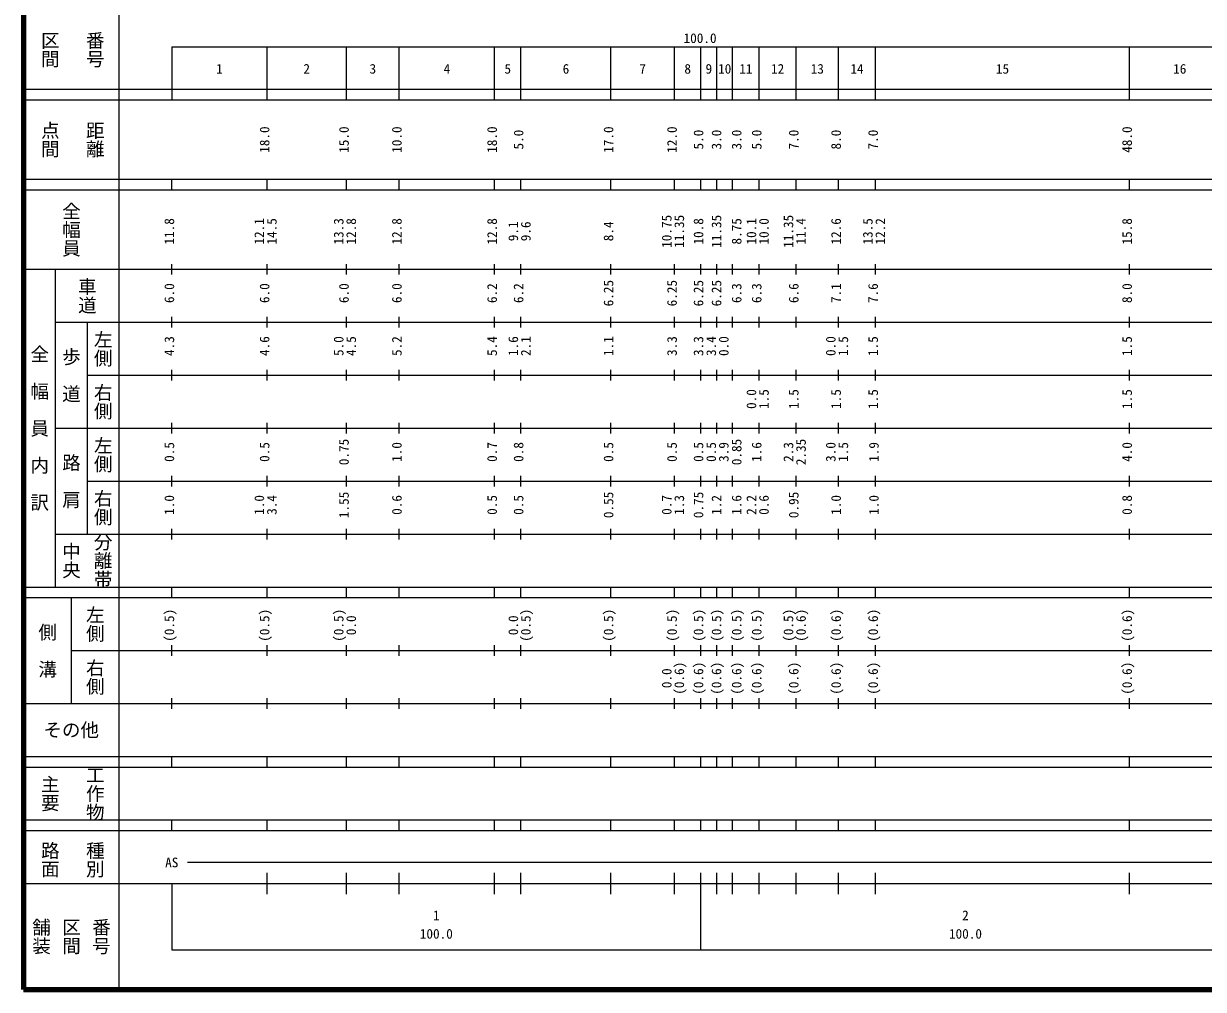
# Model space of a CAD drawing. Units: millimetres on the paper, enlarged 1000 times. Extents: x 40000 to 680000, y 20000 to 380000.
# Drawn here: x 40000 to 262966, y 20000 to 202409 of the extents above; entities that cross this region are included whole.
import ezdxf
from ezdxf.enums import TextEntityAlignment as Align

# ---------------------------------------------------------------- set-up
doc = ezdxf.new("R2010")
doc.units = ezdxf.units.MM
doc.header["$LTSCALE"] = 1000
doc.layers.add('M-TTL', color=2, linetype='Continuous', lineweight=140)
doc.layers.add('M-TTL-BAND', color=7, linetype='Continuous', lineweight=25)
doc.styles.add('@ＭＳ ゴシック', font='')
doc.styles.add('ＭＳ ゴシック', font='')
doc.styles.get('@ＭＳ ゴシック').set_extended_font_data('@MS Gothic')
doc.styles.get('ＭＳ ゴシック').set_extended_font_data('MS Gothic')

msp = doc.modelspace()

# ---------------------------------------------------------------- linework, layer by layer
at = {"layer": 'M-TTL'}
for p, q in [((40000, 380000), (40000, 20000)), ((40000, 20000), (680000, 20000)), ((40000, 20000), (680000, 20000))]:
    msp.add_line(p, q, dxfattribs=at)
at = {"layer": 'M-TTL-BAND'}
for p, q in [((58000, 370000), (58000, 20000)), ((68000, 198000), (579000, 198000)), ((68000, 198000), (68000, 188000)), ((86000, 188000), (86000, 198000)), ((101000, 188000), (101000, 198000)), ((111000, 188000), (111000, 198000)), ((129000, 188000), (129000, 198000)), ((134000, 188000), (134000, 198000)), ((151000, 188000), (151000, 198000)), ((163000, 188000), (163000, 198000)), ((168000, 188000), (168000, 198000)), ((171000, 188000), (171000, 198000)), ((174000, 188000), (174000, 198000)), ((179000, 188000), (179000, 198000)), ((186000, 188000), (186000, 198000)), ((194000, 188000), (194000, 198000)), ((201000, 188000), (201000, 198000)), ((249000, 188000), (249000, 198000)), ((40000, 190000), (579000, 190000)), ((40000, 188000), (579000, 188000)), ((40000, 173000), (579000, 173000)), ((68000, 171000), (68000, 173000)), ((86000, 171000), (86000, 173000)), ((101000, 171000), (101000, 173000)), ((111000, 171000), (111000, 173000)), ((129000, 171000), (129000, 173000)), ((134000, 171000), (134000, 173000)), ((151000, 171000), (151000, 173000)), ((163000, 171000), (163000, 173000)), ((168000, 171000), (168000, 173000)), ((171000, 171000), (171000, 173000)), ((174000, 171000), (174000, 173000)), ((179000, 171000), (179000, 173000)), ((186000, 171000), (186000, 173000)), ((194000, 171000), (194000, 173000)), ((201000, 171000), (201000, 173000)), ((249000, 171000), (249000, 173000)), ((40000, 171000), (579000, 171000)), ((68000, 155000), (68000, 157000)), ((86000, 155000), (86000, 157000)), ((101000, 155000), (101000, 157000)), ((111000, 155000), (111000, 157000)), ((129000, 155000), (129000, 157000)), ((134000, 155000), (134000, 157000)), ((151000, 155000), (151000, 157000)), ((163000, 155000), (163000, 157000)), ((168000, 155000), (168000, 157000)), ((171000, 155000), (171000, 157000)), ((174000, 155000), (174000, 157000)), ((179000, 155000), (179000, 157000)), ((186000, 155000), (186000, 157000)), ((194000, 155000), (194000, 157000)), ((201000, 155000), (201000, 157000)), ((249000, 155000), (249000, 157000)), ((40000, 156000), (579000, 156000)), ((46000, 96000), (46000, 156000)), ((46000, 146000), (579000, 146000)), ((52000, 146000), (52000, 106000)), ((68000, 145000), (68000, 147000)), ((86000, 145000), (86000, 147000)), ((101000, 145000), (101000, 147000)), ((111000, 145000), (111000, 147000)), ((129000, 145000), (129000, 147000)), ((134000, 145000), (134000, 147000)), ((151000, 145000), (151000, 147000)), ((163000, 145000), (163000, 147000)), ((168000, 145000), (168000, 147000)), ((171000, 145000), (171000, 147000)), ((174000, 145000), (174000, 147000)), ((179000, 145000), (179000, 147000)), ((186000, 145000), (186000, 147000)), ((194000, 145000), (194000, 147000)), ((201000, 145000), (201000, 147000)), ((249000, 145000), (249000, 147000)), ((68000, 135000), (68000, 137000)), ((86000, 135000), (86000, 137000)), ((101000, 135000), (101000, 137000)), ((111000, 135000), (111000, 137000)), ((129000, 135000), (129000, 137000)), ((134000, 135000), (134000, 137000)), ((151000, 135000), (151000, 137000)), ((163000, 135000), (163000, 137000)), ((168000, 135000), (168000, 137000)), ((171000, 135000), (171000, 137000)), ((174000, 135000), (174000, 137000)), ((179000, 135000), (179000, 137000)), ((186000, 135000), (186000, 137000)), ((194000, 135000), (194000, 137000)), ((201000, 135000), (201000, 137000)), ((249000, 135000), (249000, 137000)), ((52000, 136000), (579000, 136000)), ((46000, 126000), (579000, 126000)), ((68000, 125000), (68000, 127000)), ((86000, 125000), (86000, 127000)), ((101000, 125000), (101000, 127000)), ((111000, 125000), (111000, 127000)), ((129000, 125000), (129000, 127000)), ((134000, 125000), (134000, 127000)), ((151000, 125000), (151000, 127000)), ((163000, 125000), (163000, 127000)), ((168000, 125000), (168000, 127000)), ((171000, 125000), (171000, 127000)), ((174000, 125000), (174000, 127000)), ((179000, 125000), (179000, 127000)), ((186000, 125000), (186000, 127000)), ((194000, 125000), (194000, 127000)), ((201000, 125000), (201000, 127000)), ((249000, 125000), (249000, 127000)), ((52000, 116000), (579000, 116000)), ((68000, 115000), (68000, 117000)), ((86000, 115000), (86000, 117000)), ((101000, 115000), (101000, 117000)), ((111000, 115000), (111000, 117000)), ((129000, 115000), (129000, 117000)), ((134000, 115000), (134000, 117000)), ((151000, 115000), (151000, 117000)), ((163000, 115000), (163000, 117000)), ((168000, 115000), (168000, 117000)), ((171000, 115000), (171000, 117000)), ((174000, 115000), (174000, 117000)), ((179000, 115000), (179000, 117000)), ((186000, 115000), (186000, 117000)), ((194000, 115000), (194000, 117000)), ((201000, 115000), (201000, 117000)), ((249000, 115000), (249000, 117000)), ((46000, 106000), (579000, 106000)), ((68000, 105000), (68000, 107000)), ((86000, 105000), (86000, 107000)), ((101000, 105000), (101000, 107000)), ((111000, 105000), (111000, 107000)), ((129000, 105000), (129000, 107000)), ((134000, 105000), (134000, 107000)), ((151000, 105000), (151000, 107000)), ((163000, 105000), (163000, 107000)), ((168000, 105000), (168000, 107000)), ((171000, 105000), (171000, 107000)), ((174000, 105000), (174000, 107000)), ((179000, 105000), (179000, 107000)), ((186000, 105000), (186000, 107000)), ((194000, 105000), (194000, 107000)), ((201000, 105000), (201000, 107000)), ((249000, 105000), (249000, 107000)), ((40000, 96000), (579000, 96000)), ((68000, 94000), (68000, 96000)), ((86000, 94000), (86000, 96000)), ((101000, 94000), (101000, 96000)), ((111000, 94000), (111000, 96000)), ((129000, 94000), (129000, 96000)), ((134000, 94000), (134000, 96000)), ((151000, 94000), (151000, 96000)), ((163000, 94000), (163000, 96000)), ((168000, 94000), (168000, 96000)), ((171000, 94000), (171000, 96000)), ((174000, 94000), (174000, 96000)), ((179000, 94000), (179000, 96000)), ((186000, 94000), (186000, 96000)), ((194000, 94000), (194000, 96000)), ((201000, 94000), (201000, 96000)), ((249000, 94000), (249000, 96000)), ((40000, 94000), (579000, 94000)), ((49000, 94000), (49000, 74000)), ((68000, 83000), (68000, 85000)), ((86000, 83000), (86000, 85000)), ((101000, 83000), (101000, 85000)), ((111000, 83000), (111000, 85000)), ((129000, 83000), (129000, 85000)), ((134000, 83000), (134000, 85000)), ((151000, 83000), (151000, 85000)), ((163000, 83000), (163000, 85000)), ((168000, 83000), (168000, 85000)), ((171000, 83000), (171000, 85000)), ((174000, 83000), (174000, 85000)), ((179000, 83000), (179000, 85000)), ((186000, 83000), (186000, 85000)), ((194000, 83000), (194000, 85000)), ((201000, 83000), (201000, 85000)), ((249000, 83000), (249000, 85000)), ((49000, 84000), (579000, 84000)), ((40000, 74000), (579000, 74000)), ((68000, 73000), (68000, 75000)), ((86000, 73000), (86000, 75000)), ((101000, 73000), (101000, 75000)), ((111000, 73000), (111000, 75000)), ((129000, 73000), (129000, 75000)), ((134000, 73000), (134000, 75000)), ((151000, 73000), (151000, 75000)), ((163000, 73000), (163000, 75000)), ((168000, 73000), (168000, 75000)), ((171000, 73000), (171000, 75000)), ((174000, 73000), (174000, 75000)), ((179000, 73000), (179000, 75000)), ((186000, 73000), (186000, 75000)), ((194000, 73000), (194000, 75000)), ((201000, 73000), (201000, 75000)), ((249000, 73000), (249000, 75000)), ((40000, 64000), (579000, 64000)), ((68000, 62000), (68000, 64000)), ((86000, 62000), (86000, 64000)), ((101000, 62000), (101000, 64000)), ((111000, 62000), (111000, 64000)), ((129000, 62000), (129000, 64000)), ((134000, 62000), (134000, 64000)), ((151000, 62000), (151000, 64000)), ((163000, 62000), (163000, 64000)), ((168000, 62000), (168000, 64000)), ((171000, 62000), (171000, 64000)), ((174000, 62000), (174000, 64000)), ((179000, 62000), (179000, 64000)), ((186000, 62000), (186000, 64000)), ((194000, 62000), (194000, 64000)), ((201000, 62000), (201000, 64000)), ((249000, 62000), (249000, 64000)), ((40000, 62000), (579000, 62000)), ((40000, 52000), (579000, 52000)), ((68000, 50000), (68000, 52000)), ((86000, 50000), (86000, 52000)), ((101000, 50000), (101000, 52000)), ((111000, 50000), (111000, 52000)), ((129000, 50000), (129000, 52000)), ((134000, 50000), (134000, 52000)), ((151000, 50000), (151000, 52000)), ((163000, 50000), (163000, 52000)), ((168000, 50000), (168000, 52000)), ((171000, 50000), (171000, 52000)), ((174000, 50000), (174000, 52000)), ((179000, 50000), (179000, 52000)), ((186000, 50000), (186000, 52000)), ((194000, 50000), (194000, 52000)), ((201000, 50000), (201000, 52000)), ((249000, 50000), (249000, 52000)), ((40000, 50000), (579000, 50000)), ((71000, 44000), (560000, 44000)), ((86000, 38000), (86000, 42000)), ((101000, 38000), (101000, 42000)), ((111000, 38000), (111000, 42000)), ((129000, 38000), (129000, 42000)), ((134000, 38000), (134000, 42000)), ((151000, 38000), (151000, 42000)), ((163000, 38000), (163000, 42000)), ((168000, 27500), (168000, 42000)), ((171000, 38000), (171000, 42000)), ((174000, 38000), (174000, 42000)), ((179000, 38000), (179000, 42000)), ((186000, 38000), (186000, 42000)), ((194000, 38000), (194000, 42000)), ((201000, 38000), (201000, 42000)), ((249000, 38000), (249000, 42000)), ((40000, 40000), (579000, 40000)), ((68000, 40000), (68000, 27500)), ((68000, 27500), (579000, 27500))]:
    msp.add_line(p, q, dxfattribs=at)

# ---------------------------------------------------------------- texts
at = {"layer": 'M-TTL-BAND', "style": '@ＭＳ ゴシック'}
for s, p in [('番号', (53500, 197500)), ('区間', (45000, 197500)), ('点間', (45000, 180500)), ('距離', (53500, 180500)), ('全幅員', (49000, 163500)), ('車道', (52000, 151000)), ('左側', (55000, 141000)), ('全\u3000幅\u3000員\u3000内\u3000訳', (43000, 126000)), ('歩\u3000道', (49000, 136000)), ('右側', (55000, 131000)), ('左側', (55000, 121000)), ('路\u3000肩', (49000, 116000)), ('右側', (55000, 111000)), ('分離帯', (55000, 101000)), ('中央', (49000, 101000)), ('左側', (53500, 89000)), ('側\u3000溝', (44500, 84000)), ('右側', (53500, 79000)), ('主要', (45000, 57000)), ('工作物', (53500, 57000)), ('路面', (45000, 44500)), ('種別', (53500, 44500)), ('舗装', (43333, 30000)), ('区間', (49000, 30000)), ('番号', (54667, 30000))]:
    msp.add_text(s, height=2566, rotation=270, dxfattribs=at).set_placement(p, align=Align.MIDDLE_CENTER)
at = {"layer": 'M-TTL-BAND', "style": 'ＭＳ ゴシック'}
for s, p in [('100.0', (167844, 198195)), ('1', (77000, 192405)), ('2', (93500, 192405)), ('3', (106000, 192405)), ('4', (120000, 192405)), ('5', (131500, 192405)), ('6', (142500, 192405)), ('7', (157000, 192405)), ('8', (165500, 192405)), ('9', (169500, 192405)), ('10', (172500, 192405)), ('11', (176500, 192405)), ('12', (182500, 192405)), ('13', (190000, 192405)), ('14', (197500, 192405)), ('15', (225000, 192405)), ('16', (258500, 192405)), ('AS', (68000, 42500)), ('1', (118000, 32523)), ('2', (218000, 32523)), ('100.0', (118000, 29033)), ('100.0', (218000, 29033))]:
    msp.add_text(s, height=1833, dxfattribs=at).set_placement(p, align=Align.BOTTOM_CENTER)
for s, p in [('18.0', (87000, 180500)), ('15.0', (102000, 180500)), ('10.0', (112000, 180500)), ('18.0', (130000, 180500)), ('17.0', (152000, 180500)), ('12.0', (164000, 180500)), ('48.0', (250000, 180500)), ('5.0', (135000, 180500)), ('5.0', (169000, 180500)), ('3.0', (172407, 180500)), ('3.0', (176211, 180500)), ('5.0', (180000, 180500)), ('7.0', (187000, 180500)), ('8.0', (195000, 180500)), ('7.0', (202000, 180500)), ('11.8', (69000, 163174)), ('12.1', (86000, 163174)), ('14.5', (88370, 163174)), ('13.3', (101000, 163174)), ('12.8', (103370, 163174)), ('12.8', (112000, 163174)), ('12.8', (130000, 163174)), ('10.75', (163000, 163174)), ('11.35', (165370, 163174)), ('10.8', (169000, 163174)), ('11.35', (172407, 163174)), ('8.75', (176211, 163174)), ('10.1', (179000, 163174)), ('10.0', (181370, 163174)), ('11.35', (186000, 163174)), ('11.4', (188370, 163174)), ('12.6', (195000, 163174)), ('13.5', (201000, 163174)), ('12.2', (203370, 163174)), ('15.8', (250000, 163174)), ('9.1', (134000, 163174)), ('9.6', (136370, 163174)), ('8.4', (152000, 163174)), ('6.0', (69000, 151500)), ('6.0', (87000, 151500)), ('6.0', (102000, 151500)), ('6.0', (112000, 151500)), ('6.2', (130000, 151500)), ('6.2', (135000, 151500)), ('6.25', (152000, 151500)), ('6.25', (164000, 151500)), ('6.25', (169000, 151500)), ('6.25', (172407, 151500)), ('6.3', (176211, 151500)), ('6.3', (180000, 151500)), ('6.6', (187000, 151500)), ('7.1', (195000, 151500)), ('7.6', (202000, 151500)), ('8.0', (250000, 151500)), ('4.3', (69000, 141500)), ('4.6', (87000, 141500)), ('5.0', (101000, 141500)), ('4.5', (103370, 141500)), ('5.2', (112000, 141500)), ('5.4', (130000, 141500)), ('1.6', (134000, 141500)), ('2.1', (136370, 141500)), ('1.1', (152000, 141500)), ('3.3', (164000, 141500)), ('3.3', (169000, 141500)), ('3.4', (171407, 141500)), ('0.0', (173777, 141500)), ('0.0', (194000, 141500)), ('1.5', (196370, 141500)), ('1.5', (202000, 141500)), ('1.5', (250000, 141500)), ('0.0', (179000, 131500)), ('1.5', (181370, 131500)), ('1.5', (187000, 131500)), ('1.5', (195000, 131500)), ('1.5', (202000, 131500)), ('1.5', (250000, 131500)), ('0.5', (69000, 121500)), ('0.5', (87000, 121500)), ('0.75', (102000, 121500)), ('1.0', (112000, 121500)), ('0.7', (130000, 121500)), ('0.8', (135000, 121500)), ('0.5', (152000, 121500)), ('0.5', (164000, 121500)), ('0.5', (169000, 121500)), ('0.5', (171407, 121500)), ('3.9', (173777, 121500)), ('0.85', (176211, 121500)), ('1.6', (180000, 121500)), ('2.3', (186000, 121500)), ('2.35', (188370, 121500)), ('3.0', (194000, 121500)), ('1.5', (196370, 121500)), ('1.9', (202154, 121500)), ('4.0', (250000, 121500)), ('1.55', (102000, 111500)), ('0.55', (152000, 111500)), ('0.75', (169000, 111500)), ('0.95', (187000, 111500)), ('1.0', (69000, 111500)), ('1.0', (86000, 111500)), ('3.4', (88370, 111500)), ('0.6', (112000, 111500)), ('0.5', (130000, 111500)), ('0.5', (135000, 111500)), ('0.7', (163000, 111500)), ('1.3', (165370, 111500)), ('1.2', (172407, 111500)), ('1.6', (176211, 111500)), ('2.2', (179000, 111500)), ('0.6', (181370, 111500)), ('1.0', (195000, 111500)), ('1.0', (202154, 111500)), ('0.8', (250000, 111500)), ('(0.5)', (69000, 88764)), ('(0.5)', (87000, 88764)), ('(0.5)', (101000, 88764)), ('(0.5)', (136370, 88764)), ('(0.5)', (152000, 88764)), ('(0.5)', (164000, 88764)), ('(0.5)', (169000, 88764)), ('(0.5)', (172407, 88764)), ('(0.5)', (176211, 88764)), ('(0.5)', (180000, 88764)), ('(0.5)', (186000, 88764)), ('(0.6)', (188370, 88764)), ('(0.6)', (195000, 88764)), ('(0.6)', (202000, 88764)), ('(0.6)', (250000, 88764)), ('0.0', (103370, 88764)), ('0.0', (134000, 88764)), ('0.0', (163000, 78764)), ('(0.6)', (165370, 78764)), ('(0.6)', (169000, 78764)), ('(0.6)', (172407, 78764)), ('(0.6)', (176211, 78764)), ('(0.6)', (180000, 78764)), ('(0.6)', (187000, 78764)), ('(0.6)', (195000, 78764)), ('(0.6)', (202000, 78764)), ('(0.6)', (250000, 78764))]:
    msp.add_text(s, height=1833, rotation=90, dxfattribs=at).set_placement(p, align=Align.BOTTOM_CENTER)
msp.add_text('その他', height=2566, dxfattribs=at).set_placement((49000, 69000), align=Align.MIDDLE_CENTER)

doc.saveas('drawing.dxf')
